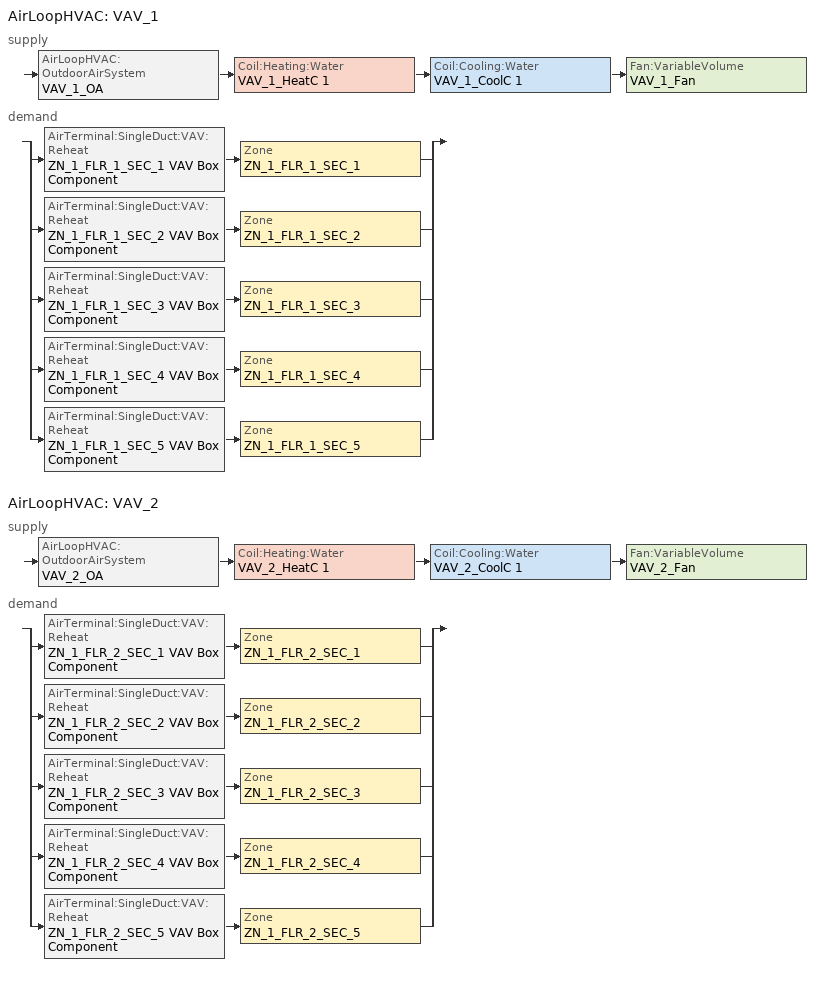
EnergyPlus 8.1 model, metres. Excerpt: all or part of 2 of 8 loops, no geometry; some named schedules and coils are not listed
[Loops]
AirLoopHVAC 'VAV_1'
 supply: AirLoopHVAC:OutdoorAirSystem 'VAV_1_OA' > Coil:Heating:Water 'VAV_1_HeatC 1' > Coil:Cooling:Water 'VAV_1_CoolC 1' > Fan:VariableVolume 'VAV_1_Fan'
 demand: split
  | AirTerminal:SingleDuct:VAV:Reheat 'ZN_1_FLR_1_SEC_1 VAV Box Component' > Zone 'ZN_1_FLR_1_SEC_1'
  | AirTerminal:SingleDuct:VAV:Reheat 'ZN_1_FLR_1_SEC_2 VAV Box Component' > Zone 'ZN_1_FLR_1_SEC_2'
  | AirTerminal:SingleDuct:VAV:Reheat 'ZN_1_FLR_1_SEC_3 VAV Box Component' > Zone 'ZN_1_FLR_1_SEC_3'
  | AirTerminal:SingleDuct:VAV:Reheat 'ZN_1_FLR_1_SEC_4 VAV Box Component' > Zone 'ZN_1_FLR_1_SEC_4'
  | AirTerminal:SingleDuct:VAV:Reheat 'ZN_1_FLR_1_SEC_5 VAV Box Component' > Zone 'ZN_1_FLR_1_SEC_5'
AirLoopHVAC 'VAV_2'
 supply: AirLoopHVAC:OutdoorAirSystem 'VAV_2_OA' > Coil:Heating:Water 'VAV_2_HeatC 1' > Coil:Cooling:Water 'VAV_2_CoolC 1' > Fan:VariableVolume 'VAV_2_Fan'
 demand: split
  | AirTerminal:SingleDuct:VAV:Reheat 'ZN_1_FLR_2_SEC_1 VAV Box Component' > Zone 'ZN_1_FLR_2_SEC_1'
  | AirTerminal:SingleDuct:VAV:Reheat 'ZN_1_FLR_2_SEC_2 VAV Box Component' > Zone 'ZN_1_FLR_2_SEC_2'
  | AirTerminal:SingleDuct:VAV:Reheat 'ZN_1_FLR_2_SEC_3 VAV Box Component' > Zone 'ZN_1_FLR_2_SEC_3'
  | AirTerminal:SingleDuct:VAV:Reheat 'ZN_1_FLR_2_SEC_4 VAV Box Component' > Zone 'ZN_1_FLR_2_SEC_4'
  | AirTerminal:SingleDuct:VAV:Reheat 'ZN_1_FLR_2_SEC_5 VAV Box Component' > Zone 'ZN_1_FLR_2_SEC_5'
[ZoneList]
OptStartZoneList VAV_1: ZN_1_FLR_1_SEC_1, ZN_1_FLR_1_SEC_2, ZN_1_FLR_1_SEC_3, ZN_1_FLR_1_SEC_4, ZN_1_FLR_1_SEC_5
OptStartZoneList VAV_2: ZN_1_FLR_2_SEC_1, ZN_1_FLR_2_SEC_2, ZN_1_FLR_2_SEC_3, ZN_1_FLR_2_SEC_4, ZN_1_FLR_2_SEC_5
[DesignSpecification:OutdoorAir] Outdoor Air Method=Flow/Area; Outdoor Air Flow per Person {m3/s-person}=0
Name | Outdoor Air Flow per Zone Floor Area {m3/s-m2}
SZ DSOA ZN_1_FLR_1_SEC_1; SZ DSOA ZN_1_FLR_2_SEC_1; SZ DSOA ZN_1_FLR_1_SEC_2; SZ DSOA ZN_1_FLR_2_SEC_2; SZ DSOA ZN_1_FLR_1_SEC_3; SZ DSOA ZN_1_FLR_2_SEC_3; SZ DSOA ZN_1_FLR_2_SEC_4; SZ DSOA ZN_1_FLR_1_SEC_5; SZ DSOA ZN_1_FLR_2_SEC_5 | 0.00043
SZ DSOA ZN_1_FLR_1_SEC_4 | 0.0016
[Sizing:Zone] Zone Cooling Design Supply Air Temperature Input Method=SupplyAirTemperature; Zone Cooling Design Supply Air Temperature {C}=12.8; Zone Heating Design Supply Air Temperature Input Method=SupplyAirTemperature; Zone Heating Design Supply Air Temperature {C}=40; Zone Cooling Design Supply Air Humidity Ratio {kgWater/kgDryAir}=0.0085; Zone Heating Design Supply Air Humidity Ratio {kgWater/kgDryAir}=0.008; Cooling Design Air Flow Method=DesignDay; Cooling Minimum Air Flow Fraction=0; Heating Design Air Flow Method=DesignDay; Heating Design Air Flow Rate {m3/s}=0
Name | Design Specification Outdoor Air Object
ZN_1_FLR_1_SEC_1 | SZ DSOA ZN_1_FLR_1_SEC_1
ZN_1_FLR_2_SEC_1 | SZ DSOA ZN_1_FLR_2_SEC_1
ZN_1_FLR_1_SEC_2 | SZ DSOA ZN_1_FLR_1_SEC_2
ZN_1_FLR_2_SEC_2 | SZ DSOA ZN_1_FLR_2_SEC_2
ZN_1_FLR_1_SEC_3 | SZ DSOA ZN_1_FLR_1_SEC_3
ZN_1_FLR_2_SEC_3 | SZ DSOA ZN_1_FLR_2_SEC_3
ZN_1_FLR_1_SEC_4 | SZ DSOA ZN_1_FLR_1_SEC_4
ZN_1_FLR_2_SEC_4 | SZ DSOA ZN_1_FLR_2_SEC_4
ZN_1_FLR_1_SEC_5 | SZ DSOA ZN_1_FLR_1_SEC_5
ZN_1_FLR_2_SEC_5 | SZ DSOA ZN_1_FLR_2_SEC_5
[Sizing:System] Type of Load to Size On=Sensible; Design Outdoor Air Flow Rate {m3/s}=autosize; Minimum System Air Flow Ratio=0.3; Preheat Design Temperature {C}=7; Preheat Design Humidity Ratio {kgWater/kgDryAir}=0.008; Precool Design Temperature {C}=12.8; Precool Design Humidity Ratio {kgWater/kgDryAir}=0.008; Central Cooling Design Supply Air Temperature {C}=12.8; Central Heating Design Supply Air Temperature {C}=12.8; Sizing Option=Coincident; 100% Outdoor Air in Cooling=No; 100% Outdoor Air in Heating=No; Central Cooling Design Supply Air Humidity Ratio {kgWater/kgDryAir}=0.0085; Central Heating Design Supply Air Humidity Ratio {kgWater/kgDryAir}=0.008; Cooling Design Air Flow Method=DesignDay; Cooling Design Air Flow Rate {m3/s}=0; Heating Design Air Flow Method=DesignDay; Heating Design Air Flow Rate {m3/s}=0; System Outdoor Air Method=ZoneSum
VAV_1; VAV_2
[ZoneControl:Thermostat] Control Type Schedule=Dual Zone Control Type Sched
Name | Zone or ZoneList | Control 1
ZN_1_FLR_1_SEC_1 Thermostat | ZN_1_FLR_1_SEC_1 | ZN_1_FLR_1_SEC_1 DualSPSched
ZN_1_FLR_2_SEC_1 Thermostat | ZN_1_FLR_2_SEC_1 | ZN_1_FLR_2_SEC_1 DualSPSched
ZN_1_FLR_1_SEC_2 Thermostat | ZN_1_FLR_1_SEC_2 | ZN_1_FLR_1_SEC_2 DualSPSched
ZN_1_FLR_2_SEC_2 Thermostat | ZN_1_FLR_2_SEC_2 | ZN_1_FLR_2_SEC_2 DualSPSched
ZN_1_FLR_1_SEC_3 Thermostat | ZN_1_FLR_1_SEC_3 | ZN_1_FLR_1_SEC_3 DualSPSched
ZN_1_FLR_2_SEC_3 Thermostat | ZN_1_FLR_2_SEC_3 | ZN_1_FLR_2_SEC_3 DualSPSched
ZN_1_FLR_1_SEC_4 Thermostat | ZN_1_FLR_1_SEC_4 | ZN_1_FLR_1_SEC_4 DualSPSched
ZN_1_FLR_2_SEC_4 Thermostat | ZN_1_FLR_2_SEC_4 | ZN_1_FLR_2_SEC_4 DualSPSched
ZN_1_FLR_1_SEC_5 Thermostat | ZN_1_FLR_1_SEC_5 | ZN_1_FLR_1_SEC_5 DualSPSched
ZN_1_FLR_2_SEC_5 Thermostat | ZN_1_FLR_2_SEC_5 | ZN_1_FLR_2_SEC_5 DualSPSched
[ThermostatSetpoint:DualSetpoint] Heating Setpoint Temperature Schedule=HTGSETP_SCH_Base_ExtendedHVAC; Cooling Setpoint Temperature Schedule=CLGSETP_SCH_Base_ExtendedHVAC
ZN_1_FLR_1_SEC_1 DualSPSched; ZN_1_FLR_2_SEC_1 DualSPSched; ZN_1_FLR_1_SEC_2 DualSPSched; ZN_1_FLR_2_SEC_2 DualSPSched; ZN_1_FLR_1_SEC_3 DualSPSched; ZN_1_FLR_2_SEC_3 DualSPSched; ZN_1_FLR_1_SEC_4 DualSPSched; ZN_1_FLR_2_SEC_4 DualSPSched; ZN_1_FLR_1_SEC_5 DualSPSched; ZN_1_FLR_2_SEC_5 DualSPSched
[AirTerminal:SingleDuct:VAV:Reheat] Availability Schedule=ALWAYS_ON; Zone Minimum Air Flow Input Method=Constant; Constant Minimum Air Flow Fraction=0.25; Maximum Hot Water or Steam Flow Rate {m3/s}=AUTOSIZE; Minimum Hot Water or Steam Flow Rate {m3/s}=0; Convergence Tolerance=0.001; Damper Heating Action=Normal
Name | Maximum Air Flow Rate {m3/s} | Reheat Coil
ZN_1_FLR_1_SEC_1 VAV Box Component | 2.89775 | ZN_1_FLR_1_SEC_1 VAV Box Reheat Coil
ZN_1_FLR_2_SEC_1 VAV Box Component | 7.71648 | ZN_1_FLR_2_SEC_1 VAV Box Reheat Coil
ZN_1_FLR_1_SEC_2 VAV Box Component | 2.31986 | ZN_1_FLR_1_SEC_2 VAV Box Reheat Coil
ZN_1_FLR_2_SEC_2 VAV Box Component | 5.9777 | ZN_1_FLR_2_SEC_2 VAV Box Reheat Coil
ZN_1_FLR_1_SEC_3 VAV Box Component | 2.68997 | ZN_1_FLR_1_SEC_3 VAV Box Reheat Coil
ZN_1_FLR_2_SEC_3 VAV Box Component | 7.23702 | ZN_1_FLR_2_SEC_3 VAV Box Reheat Coil
ZN_1_FLR_1_SEC_4 VAV Box Component | 3.52524 | ZN_1_FLR_1_SEC_4 VAV Box Reheat Coil
ZN_1_FLR_2_SEC_4 VAV Box Component | 6.46094 | ZN_1_FLR_2_SEC_4 VAV Box Reheat Coil
ZN_1_FLR_1_SEC_5 VAV Box Component | 8.27633 | ZN_1_FLR_1_SEC_5 VAV Box Reheat Coil
ZN_1_FLR_2_SEC_5 VAV Box Component | 27.60753 | ZN_1_FLR_2_SEC_5 VAV Box Reheat Coil
[Zone equipment]
ZN_1_FLR_1_SEC_1: ZN_1_FLR_1_SEC_1 VAV Box Component
ZN_1_FLR_2_SEC_1: ZN_1_FLR_2_SEC_1 VAV Box Component
ZN_1_FLR_1_SEC_2: ZN_1_FLR_1_SEC_2 VAV Box Component
ZN_1_FLR_2_SEC_2: ZN_1_FLR_2_SEC_2 VAV Box Component
ZN_1_FLR_1_SEC_3: ZN_1_FLR_1_SEC_3 VAV Box Component
ZN_1_FLR_2_SEC_3: ZN_1_FLR_2_SEC_3 VAV Box Component
ZN_1_FLR_1_SEC_4: ZN_1_FLR_1_SEC_4 VAV Box Component
ZN_1_FLR_2_SEC_4: ZN_1_FLR_2_SEC_4 VAV Box Component
ZN_1_FLR_1_SEC_5: ZN_1_FLR_1_SEC_5 Exhaust Fan, ZN_1_FLR_1_SEC_5 VAV Box Component
ZN_1_FLR_2_SEC_5: ZN_1_FLR_2_SEC_5 Exhaust Fan, ZN_1_FLR_2_SEC_5 VAV Box Component
[Fan:VariableVolume] Fan Total Efficiency=0.42; Pressure Rise {Pa}=1500; Fan Power Minimum Flow Rate Input Method=FixedFlowRate; Fan Power Minimum Air Flow Rate {m3/s}=0; Motor Efficiency=0.64; Motor In Airstream Fraction=0.25; Fan Power Coefficient 1=0.0704289; Fan Power Coefficient 2=0.38533; Fan Power Coefficient 3=-0.460864; Fan Power Coefficient 4=1.0092; Fan Power Coefficient 5=0
Name | Availability Schedule | Maximum Flow Rate {m3/s}
VAV_1_Fan | HVACOperationSchd VAV_1 | 17.87474
VAV_2_Fan | HVACOperationSchd VAV_2 | 49.10607
[Fan:ZoneExhaust] Availability Schedule=HVACOperationSchd; Fan Total Efficiency=0.45; Pressure Rise {Pa}=187.5; Maximum Flow Rate {m3/s}=1.06
ZN_1_FLR_1_SEC_5 Exhaust Fan; ZN_1_FLR_2_SEC_5 Exhaust Fan
[Coil:Cooling:Water] Availability Schedule=ALWAYS_ON; Design Water Flow Rate {m3/s}=autosize; Design Air Flow Rate {m3/s}=AUTOSIZE; Design Inlet Water Temperature {C}=AUTOSIZE; Design Inlet Air Temperature {C}=AUTOSIZE; Design Outlet Air Temperature {C}=AUTOSIZE; Design Inlet Air Humidity Ratio {kgWater/kgDryAir}=AUTOSIZE; Design Outlet Air Humidity Ratio {kgWater/kgDryAir}=AUTOSIZE; Type of Analysis=SimpleAnalysis; Heat Exchanger Configuration=CrossFlow
VAV_1_CoolC 1; VAV_2_CoolC 1
[Coil:Heating:Water] Availability Schedule=ALWAYS_ON; U-Factor Times Area Value {W/K}=AUTOSIZE; Maximum Water Flow Rate {m3/s}=AUTOSIZE; Performance Input Method=UFactorTimesAreaAndDesignWaterFlowRate
VAV_1_HeatC 1; VAV_2_HeatC 1
[Controller:WaterCoil] Control Variable=Temperature; Actuator Variable=Flow; Maximum Actuated Flow {m3/s}=AUTOSIZE; Minimum Actuated Flow {m3/s}=0
Name | Action | Controller Convergence Tolerance {deltaC}
VAV_1_HeatC 1_Controller; VAV_2_HeatC 1_Controller | Normal | 0.0001
VAV_1_CoolC 1_Controller; VAV_2_CoolC 1_Controller | Reverse | autosize
[Controller:OutdoorAir] Minimum Outdoor Air Flow Rate {m3/s}=AUTOSIZE; Maximum Outdoor Air Flow Rate {m3/s}=AUTOSIZE; Economizer Control Type=NoEconomizer; Economizer Control Action Type=ModulateFlow; Economizer Maximum Limit Enthalpy {J/kg}=55824; Lockout Type=NoLockout; Minimum Limit Type=FixedMinimum; Minimum Outdoor Air Schedule=MinOA_Sched_Base; Minimum Fraction of Outdoor Air Schedule=MinOAFracSch_Base; Maximum Fraction of Outdoor Air Schedule=MaxOAFracSch_Adv; Control High Indoor Humidity Based on Outdoor Humidity Ratio=No
VAV_1_OA_Controller; VAV_2_OA_Controller
[AirLoopHVAC] Design Supply Air Flow Rate {m3/s}=AUTOSIZE
VAV_1; VAV_2
[AirLoopHVAC:ReturnPlenum]
Name | Zone
ZN_1_FLR_1_Return_Plenum | ZN_1_FLR_1_Plenum
ZN_1_FLR_2_Return_Plenum | ZN_1_FLR_2_Plenum
[EnergyManagementSystem:Sensor]
Name | Output:Variable or Output:Meter Index Key | Output:Variable or Output:Meter
VAV1_MA_Temp | VAV_1_OA-VAV_1_HeatC 1Node | System Node Temperature
VAV2_MA_Temp | VAV_2_OA-VAV_2_HeatC 1Node | System Node Temperature
VAV1_Sec1_Htg | ZN_1_FLR_1_SEC_1 VAV Box Reheat Coil | Heating Coil Heating Rate
VAV1_Sec2_Htg | ZN_1_FLR_1_SEC_2 VAV Box Reheat Coil | Heating Coil Heating Rate
VAV1_Sec3_Htg | ZN_1_FLR_1_SEC_3 VAV Box Reheat Coil | Heating Coil Heating Rate
VAV1_Sec4_Htg | ZN_1_FLR_1_SEC_4 VAV Box Reheat Coil | Heating Coil Heating Rate
VAV1_Sec5_Htg | ZN_1_FLR_1_SEC_5 VAV Box Reheat Coil | Heating Coil Heating Rate
VAV2_Sec1_Htg | ZN_1_FLR_2_SEC_1 VAV Box Reheat Coil | Heating Coil Heating Rate
VAV2_Sec2_Htg | ZN_1_FLR_2_SEC_2 VAV Box Reheat Coil | Heating Coil Heating Rate
VAV2_Sec3_Htg | ZN_1_FLR_2_SEC_3 VAV Box Reheat Coil | Heating Coil Heating Rate
VAV2_Sec4_Htg | ZN_1_FLR_2_SEC_4 VAV Box Reheat Coil | Heating Coil Heating Rate
VAV2_Sec5_Htg | ZN_1_FLR_2_SEC_5 VAV Box Reheat Coil | Heating Coil Heating Rate
VAV_1_CC_Water_MassFlowRate | VAV_1_COOLC 1DEMAND INLET NODE | System Node Mass Flow Rate
VAV_2_CC_Water_MassFlowRate | VAV_2_COOLC 1DEMAND INLET NODE | System Node Mass Flow Rate
[EnergyManagementSystem:Actuator]
Name | Actuated Component Unique | Actuated Component Type | Actuated Component Control Type
VAV1_HeatC_TempSP | VAV_1_HeatC 1-VAV_1_CoolC 1Node | System Node Setpoint | Temperature Setpoint
VAV2_HeatC_TempSP | VAV_2_HeatC 1-VAV_2_CoolC 1Node | System Node Setpoint | Temperature Setpoint
FPR_1 | VAV_1_Fan | Fan | Fan Pressure Rise
FPR_2 | VAV_2_Fan | Fan | Fan Pressure Rise
[EnergyManagementSystem:Program]
PumpRunCtl2: IF CH2_Status==0; SET Chiller2PumpStatus = 0; SET Chiller2PumpFlow = 0; ELSE; SET Chiller2PumpStatus = 1; SET Chiller2PumpFlow = Chiller2PumpDesignFlow; ENDIF; IF B2_Status==0; SET Boiler2PumpStatus=0; SET Boiler2PumpFlow=0; ELSE; SET Boiler2PumpStatus = 1; SET Boiler2PumpFlow = Boiler2PumpDesignFlow; ENDIF; IF CH1_Status>0; SET Pump_Sch_Actuator2 = 1; ELSE; SET Pump_Sch_Actuator2= 0; ENDIF
Tower_TempReset: IF (T_WB_OA + 4) >= 18.3; IF (T_WB_OA + 4) <= 26.7; SET Tower_TempSP_Actuator = T_WB_OA + 4; ELSE; SET Tower_TempSP_Actuator = 26.7; ENDIF; ELSE; SET Tower_TempSP_Actuator = 18.3; ENDIF
SP_Reset: SET FPRMax1=1500; SET FPRMax2=1500; SET FPRMax3=1500; SET VAV1Max= @Max VAV1_1 VAV1_2; SET VAV1Max= @Max VAV1Max VAV1_3; SET VAV1Max= @Max VAV1Max VAV1_4; SET VAV1Max= @Max VAV1Max VAV1_5; SET VAV2Max= @Max VAV2_1 VAV2_2; SET VAV2Max= @Max VAV2Max VAV2_3; SET VAV2Max= @Max VAV2Max VAV2_4; SET VAV2Max= @Max VAV2Max VAV2_5; SET VAV3Max= @Max VAV3_1 VAV3_2; SET VAV3Max= @Max VAV3Max VAV3_3; SET VAV3Max= @Max VAV3Max VAV3_4; SET VAV3Max= @Max VAV3Max VAV3_5; SET VAV3Max= @Max VAV3Max VAV3_7; SET FPR_1= FPRMax1*VAV1Max/0.95; SET FPR_1 = @Max FPR_1 FPRMax1*0.5; SET FPR_1 = @Min FPR_1 FPRMax1; SET FPR_2= FPRMax2*VAV2Max/0.95; SET FPR_2 = @Max FPR_2 FPRMax2*0.5; SET FPR_2 = @Min FPR_2 FPRMax2; SET FPR_3= FPRMax3*VAV3Max/0.95; SET FPR_3 = @Max FPR_3 FPRMax3*0.5; SET FPR_3 = @Min FPR_3 FPRMax3
CHWST_Initiate: SET CHWSupplyTemp=(44-32)*0.555556
SAT_RESET: If T_amb >23.89; SET SAT=12.8; Elseif T_amb>7.22; SET SAT =12.78+(2.78*(23.89-T_amb)/(23.89-7.22)); Else; SET SAT=15.56; ENDIF
[EnergyManagementSystem:OutputVariable]
Name | EMS Variable | Type of Data in Variable | Update Frequency | EMS Program or Subroutine
Tower_TempSP_Actuator | Tower_TempSP_Actuator | Averaged | SystemTimeStep
T_WB_OA | T_WB_OA | Averaged | SystemTimeStep
VAV_1 Maximum Damper Position | VAV1Max | Averaged | SystemTimestep | SP_Reset
VAV_2 Maximum Damper Position | VAV2Max | Averaged | SystemTimestep | SP_Reset
VAV_3 Maximum Damper Position | VAV3Max | Averaged | SystemTimestep | SP_Reset
VAV_1 Fan Pressure Rise | FPR_1 | Averaged | SystemTimestep | SP_Reset
VAV_2 Fan Pressure Rise | FPR_2 | Averaged | SystemTimestep | SP_Reset
SAT Setpoint | SAT | AVERAGED | SystemTimestep
[EnergyManagementSystem:GlobalVariable]
CHWSupplyTemp
[EnergyManagementSystem:TrendVariable] Number of Timesteps to be Logged=3
Name | EMS Variable
TrendCHW_VAV1Flow | VAV_1_CC_Water_MassFlowRate
TrendCHW_VAV2Flow | VAV_2_CC_Water_MassFlowRate
[AvailabilityManager:OptimumStart] Applicability Schedule=Optimal Start Availability Schd; Control Type=MaximumofZoneList; Maximum Value for Optimum Start Time {hr}=3; Control Algorithm=AdaptiveASHRAE; Constant Temperature Gradient during Cooling {deltaC/hr}=3; Constant Temperature Gradient during Heating {deltaC/hr}=2; Initial Temperature Gradient during Cooling {deltaC/hr}=3; Initial Temperature Gradient during Heating {deltaC/hr}=2; Number of Previous Days {days}=2
Name | Fan Schedule | Control Zone | Zone List
VAV_1 Optimal Start | HVACOperationSchd VAV_1 | ZN_1_FLR_1_SEC_1 | OptStartZoneList VAV_1
VAV_2 Optimal Start | HVACOperationSchd VAV_2 | ZN_1_FLR_2_SEC_1 | OptStartZoneList VAV_2
[AvailabilityManager:NightCycle] Applicability Schedule=Night Cycle Availability; Control Type=CycleOnAny; Thermostat Tolerance {deltaC}=1; Cycling Run Time {s}=1800
Name | Fan Schedule Nam | Fan Schedule
VAV_1 Availability Manager | HVACOperationSchd VAV_1
VAV_2 Availability Manager |  | HVACOperationSchd VAV_2
VAV_3 Availability Manager |  | HVACOperationSchd VAV_3
[SetpointManager:Scheduled] Control Variable=Temperature; Schedule=Fixed-Supply-Air-Temp-Sch
Name | Setpoint Node or NodeList
VAV_1 SAT setpoint | VAV_1 Supply Equipment Outlet Node
VAV_2 SAT setpoint | VAV_2 Supply Equipment Outlet Node
[SetpointManager:MixedAir] Control Variable=Temperature
Name | Setpoint Node or NodeList
VAV_1_HeatC 1 SAT Manager | VAV_1_HeatC 1-VAV_1_CoolC 1Node
VAV_1_CoolC 1 SAT Manager | VAV_1_CoolC 1-VAV_1_FanNode
VAV_1_OAMixed Air Temp Manager | VAV_1_OA-VAV_1_HeatC 1Node
VAV_2_HeatC 1 SAT Manager | VAV_2_HeatC 1-VAV_2_CoolC 1Node
VAV_2_CoolC 1 SAT Manager | VAV_2_CoolC 1-VAV_2_FanNode
VAV_2_OAMixed Air Temp Manager | VAV_2_OA-VAV_2_HeatC 1Node
[FaultModel:TemperatureSensorOffset:OutdoorAir] Availability Schedule=ALWAYS_ON; Temperature Sensor Offset {deltaC}=3
Name | Controller Object
VAV1 OA Sensor Bias | VAV_1_OA_Controller
VAV2 OA Sensor Bias | VAV_2_OA_Controller
[FaultModel:TemperatureSensorOffset:ReturnAir] Availability Schedule=ALWAYS_ON; Temperature Sensor Offset {deltaC}=-3
Name | Controller Object
VAV1 RA Sensor Bias | VAV_1_OA_Controller
VAV2 RA Sensor Bias | VAV_2_OA_Controller
[Schedule:Compact]
MinOAFracSch_Base: Through: 12/31, For: Weekdays, Until: 07:00, 0.1, Until: 22:00, 0.15, Until: 24:00, 0.1, For: Saturday, Until: 07:00, 0.1, Until: 18:00, 0.15, Until: 24:00, 0.1, For: SummerDesignDay WinterDesignDay, Until: 05:00, 0.1, Until: 22:00, 0.15, Until: 24:00, 0.1, For: Sunday Holidays AllOtherDays, Until: 05:00, 0.1, Until: 18:00, 0.1, Until: 24:00, 0.1
MaxOAFracSch_Adv: Through: 12/31, For: AllDays, Until: 24:00, 0.95
HVACOperationSchd: Through: 12/31, For: Weekdays SummerDesignDay WinterDesignDay, Until: 05:00, 0, Until: 22:00, 1, Until: 24:00, 0, For: Saturday, Until: 05:00, 0, Until: 18:00, 1, Until: 24:00, 0, For: Sunday Holidays AllOtherDays, Until: 07:00, 0, Until: 18:00, 0, Until: 24:00, 0
HVACOperationSchd VAV_1; HVACOperationSchd VAV_2: Through: 12/31, For: Weekdays SummerDesignDay WinterDesignDay, Until: 08:00, 0, Until: 22:00, 1, Until: 24:00, 0, For: Saturday, Until: 08:00, 0, Until: 18:00, 1, Until: 24:00, 0, For: Sunday Holidays AllOtherDays, Until: 07:00, 0, Until: 18:00, 0, Until: 24:00, 0
Optimal Start Availability Schd: Through: 12/31, For: Weekdays SummerDesignDay WinterDesignDay, Until: 05:00, 0, Until: 8:00, 1, Until: 24:00, 0, For: Saturday, Until: 05:00, 0, Until: 08:00, 1, Until: 24:00, 0, For: Sunday Holidays AllOtherDays, Until: 07:00, 0, Until: 18:00, 0, Until: 24:00, 0
HTGSETP_SCH_Base_ExtendedHVAC: Through: 12/31, For: Weekdays, Until: 05:00, 15.6, Until: 06:00, 19.3, Until: 07:00, 20.3, Until: 22:00, 20.6, Until: 24:00, 15.6, For: SummerDesignDay, Until: 24:00, 15.6, For: WinterDesignDay, Until: 05:00, 18.3, Until: 06:00, 19.3, Until: 07:00, 20.3, Until: 22:00, 21.7, Until: 24:00, 18.3, For: Saturday, Until: 05:00, 15.6, Until: 06:00, 19.3, Until:  07:00, 20.3, Until: 18:00, 20.6, Until: 24:00, 15.6, For: Sunday Holidays AllOtherDays, Until: 24:00, 15.6
CLGSETP_SCH_Base_ExtendedHVAC: Through: 12/31, For: Weekdays, Until: 05:00, 26.7, Until: 06:00, 25.2, Until: 07:00, 23.9, Until: 22:00, 23.9, Until: 24:00, 26.7, For: Saturday, Until: 05:00, 26.7, Until: 06:00, 25.2, Until: 07:00, 23.9, Until: 18:00, 23.9, Until: 24:00, 26.7, For: SummerDesignDay, Until: 05:00, 26.7, Until: 06:00, 25.2, Until: 07:00, 23.9, Until: 22:00, 22.8, Until: 24:00, 26.7, For: WinterDesignDay, Until: 24:00, 26.7, For: Sunday Holidays AllOtherDays, Until: 24:00, 26.7
ALWAYS_ON: Through: 12/31, For: AllDays, Until: 24:00, 1
MinOA_Sched_Base: Through: 12/31, For: Weekdays, Until: 08:00, 0, Until: 22:00, 1, Until: 24:00, 0, For: Saturday, Until: 08:00, 0, Until: 18:00, 1, Until: 24:00, 0, For: SummerDesignDay, Until: 24:00, 1, For: WinterDesignDay, Until: 24:00, 1, For: Sunday Holidays AllOtherDays, Until: 06:00, 0, Until: 18:00, 0, Until: 24:00, 0
Dual Zone Control Type Sched: Through: 12/31, For: AllDays, Until: 24:00, 4
Fixed-Supply-Air-Temp-Sch: Through: 12/31, For: AllDays, Until: 24:00, 12.8
